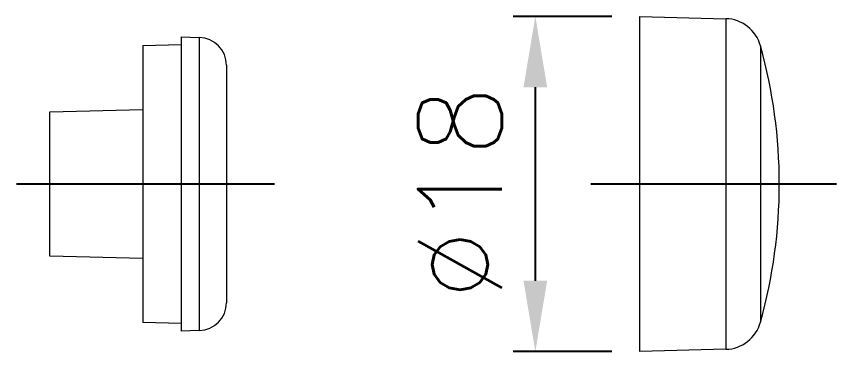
# Model space of a CAD drawing. Header units: millimetres. Extents: x 480 to 1074, y -563 to -143.
# Drawn here: x 715.06 to 759.16, y -461.03 to -443.03 of the extents above; entities that cross this region are included whole.
import ezdxf

# ---------------------------------------------------------------- set-up
doc = ezdxf.new("R2010")
doc.units = ezdxf.units.MM
doc.linetypes.add('CENTER', pattern=[50.8, 31.75, -6.35, 6.35, -6.35])
doc.styles.add('ROMANS', font='romans.shx', dxfattribs={"bigfont": 'whgtxt.shx'})
doc.dimstyles.new('A-1', dxfattribs={"dimscale": 0, "dimtxt": 4.5, "dimasz": 3.8, "dimexe": 1.2, "dimexo": 1.5, "dimgap": 1.8, "dimtad": 1, "dimdec": 4, "dimdsep": 46, "dimtxsty": 'ROMANS', "dimcen": 0, "dimclrd": 3, "dimclre": 3, "dimclrt": 2, "dimadec": 4, "dimazin": 2, "dimtfac": 1, "dimtdec": 4, "dimtmove": 0, "dimatfit": 0, "dimfxl": 0, "dimarcsym": 0})

# ---------------------------------------------------------------- blocks, each defined once
blk = doc.blocks.new('*D91')
at = {"color": 3, "lineweight": -2}
for p, q in [((747.083, -443.034), (741.765, -443.034)), ((742.965, -446.834), (742.965, -457.234)), ((747.083, -461.034), (741.765, -461.034))]:
    blk.add_line(p, q, dxfattribs=at)
at = {"color": 3}
for points in [[(742.332, -446.834), (743.599, -446.834), (742.965, -443.034)], [(742.332, -457.234), (743.599, -457.234), (742.965, -461.034)]]:
    blk.add_solid(points, dxfattribs=at)
at = {"layer": 'Defpoints', "color": 0}
for p in [(748.583, -443.034), (742.965, -461.034), (748.583, -461.034)]:
    blk.add_point(p, dxfattribs=at)
at = {"color": 2, "insert": (738.915, -452.504), "char_height": 4.5, "attachment_point": 5, "rotation": 90, "style": 'ROMANS'}
blk.add_mtext('%%C18', dxfattribs=at)

msp = doc.modelspace()

# ---------------------------------------------------------------- linework, layer by layer
at = {"color": 7, "linetype": 'Continuous', "lineweight": 15}
for p, q in [((748.58325, -443.03427), (753.19953, -443.15516)), ((748.58325, -461.03427), (748.58325, -443.03427)), ((723.92916, -444.13427), (724.89871, -444.15966)), ((723.92916, -444.13427), (723.92916, -459.93427)), ((721.85944, -444.58847), (723.92916, -444.53427)), ((721.85944, -444.58847), (721.85944, -459.48008)), ((716.85944, -448.1652), (721.85944, -448.03427)), ((716.85944, -455.90334), (716.85944, -448.1652)), ((721.85944, -456.03427), (716.85944, -455.90334)), ((723.92916, -459.53427), (721.85944, -459.48008)), ((724.89871, -459.90889), (723.92916, -459.93427)), ((753.19953, -460.91339), (748.58325, -461.03427))]:
    msp.add_line(p, q, dxfattribs=at)
at = {"color": 8, "linetype": 'Continuous', "lineweight": 15}
for p, q in [((753.19953, -443.15516), (753.19953, -460.91339)), ((724.89871, -444.15966), (724.89871, -452.03427)), ((755.07447, -444.62012), (755.07447, -459.44843)), ((724.89871, -452.03427), (724.89871, -459.90889))]:
    msp.add_line(p, q, dxfattribs=at)
at = {"color": 1, "linetype": 'CENTER'}
for p, q in [((715.06391, -452.03427), (728.93504, -452.03427)), ((745.94681, -452.03427), (759.16364, -452.03427))]:
    msp.add_line(p, q, dxfattribs=at)
at = {"color": 7, "linetype": 'Continuous', "lineweight": 15}
for centre, radius, start, end in [((753.14717, -445.15447), 2, 15.496342, 88.5), ((724.85944, -445.65915), 1.5, 0, 88.5), ((728.33325, -452.03427), 27.75, 344.503658, 15.496342), ((724.85944, -458.4094), 1.5, 271.5, 0), ((753.14717, -458.91408), 2, 271.5, 344.503658)]:
    msp.add_arc(centre, radius, start, end, dxfattribs=at)
for points in [[(726.35944, -445.65915), (726.35944, -445.74431), (726.35944, -445.87531), (726.35944, -446.67027), (726.35944, -447.49306), (726.35944, -448.51439), (726.35944, -449.99863), (726.35944, -451.23231), (726.35944, -452.03427)], [(726.35944, -452.03427), (726.35944, -452.83624), (726.35944, -454.06992), (726.35944, -455.55415), (726.35944, -456.57549), (726.35944, -457.39828), (726.35944, -458.19324), (726.35944, -458.32424), (726.35944, -458.4094)]]:
    msp.add_open_spline(points, degree=3, knots=[0, 0, 0, 0, 0.23945684, 0.36836066, 0.5, 0.63163934, 0.76054316, 1, 1, 1, 1], dxfattribs=at)

# ---------------------------------------------------------------- dimensions: what is measured, and where the dimension line sits
dim = msp.add_linear_dim(base=(742.96517, -461.03427), p1=(748.58325, -443.03427), p2=(748.58325, -461.03427), angle=90, text='%%C<>', dimstyle='A-1', override={"dimscale": 1})
dim.commit()
dim.dimension.update_dxf_attribs({"geometry": '*D91', "text_midpoint": (742.96517, -452.50411), "dimtype": 160})

doc.saveas('drawing.dxf')
